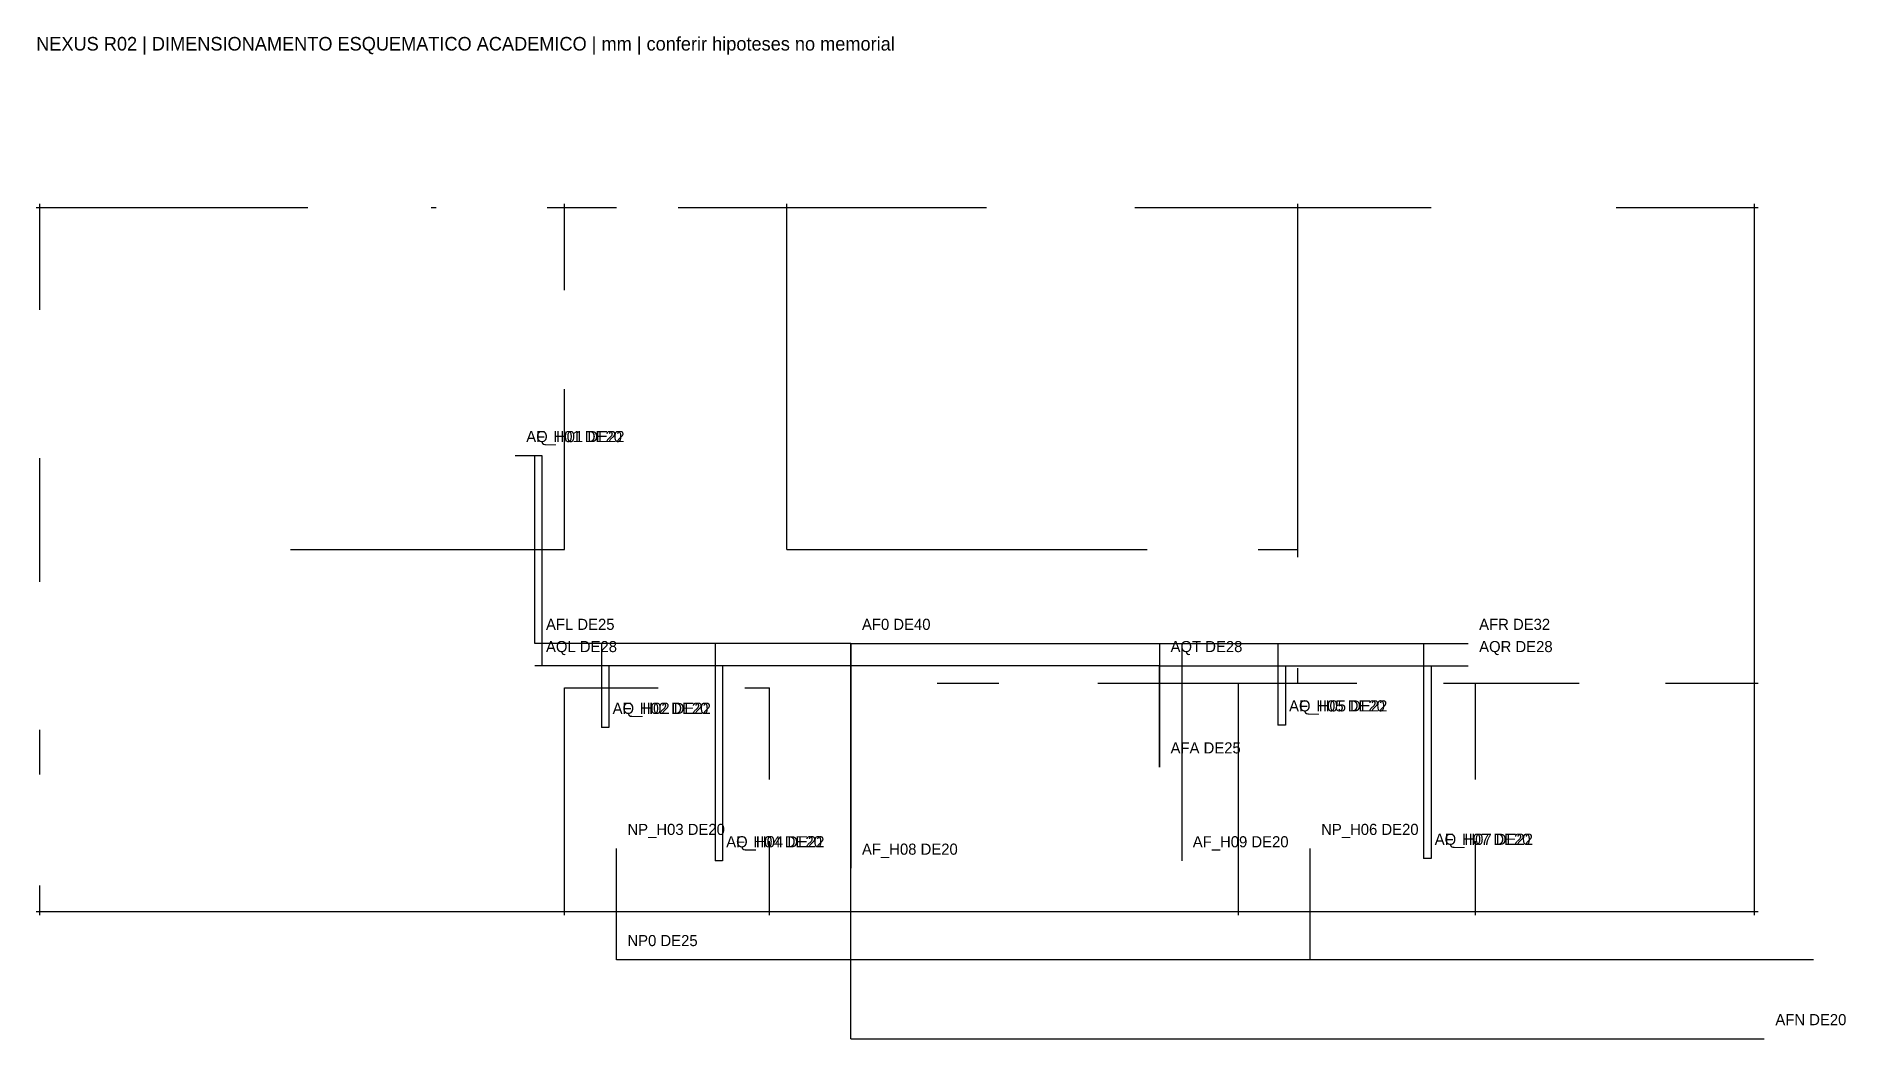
# Model space of a CAD drawing. Header units: millimetres. Extents: x 0 to 14660, y -1000 to 7116.
import ezdxf

# ---------------------------------------------------------------- set-up
doc = ezdxf.new("R2010")
doc.units = ezdxf.units.MM
for name, color, linetype in [('AF', 5, 'Continuous'), ('AQ', 1, 'Continuous'), ('BASE', 8, 'Continuous'), ('NP', 3, 'Continuous'), ('TEXTO', 7, 'Continuous')]:
    doc.layers.add(name, color=color, linetype=linetype)

msp = doc.modelspace()

# ---------------------------------------------------------------- linework, layer by layer
at = {"layer": 'AF'}
for points in [[(4040, 2200, 2400), (4040, 2200, 2400), (4040, 3720, 2400), (3880, 3720, 2400), (3880, 3720, 600)], [(6600, 2200, 2400), (6600, 2200, 2400), (4040, 2200, 2400), (4040, 2200, 2400)], [(4580, 2200, 2400), (4580, 2200, 2400), (4580, 1520, 2400), (4580, 1520, 2400), (4580, 1520, 600)], [(5500, 2200, 2400), (5500, 2200, 2400), (5500, 440, 2400), (5500, 440, 2400), (5500, 440, 2200)], [(6600, -1000, 300), (6600, -1000, 2400), (6600, 2200, 2400), (6600, 2200, 2400)], [(6600, 2200, 2400), (6600, 2200, 2400), (11600, 2200, 2400), (11600, 2200, 2400)], [(6600, 2200, 2400), (6600, 2200, 2400), (6600, 380, 2400), (6600, 380, 2400), (6600, 380, 1000)], [(9100, 2200, 2400), (9100, 2200, 2400), (9100, 1200, 2400), (9100, 1200, 1000)], [(9280, 2200, 2400), (9280, 2200, 2400), (9280, 440, 2400), (9280, 440, 2400), (9280, 440, 1000)], [(10060, 2200, 2400), (10060, 2200, 2400), (10060, 1540, 2400), (10060, 1540, 2400), (10060, 1540, 600)], [(11240, 2200, 2400), (11240, 2200, 2400), (11240, 460, 2400), (11240, 460, 2400), (11240, 460, 2200)], [(6600, -1000, 300), (6600, -1000, 1200), (14000, -1000, 1200), (14000, -1000, 1200)]]:
    msp.add_polyline3d(points, dxfattribs=at)
at = {"layer": 'AQ'}
for points in [[(4100, 2020, 2400), (4100, 2020, 2400), (4100, 3720, 2400), (3880, 3720, 2400), (3880, 3720, 600)], [(9100, 2020, 2400), (9100, 2020, 2400), (4040, 2020, 2400), (4040, 2020, 2400)], [(4640, 2020, 2400), (4640, 2020, 2400), (4640, 1520, 2400), (4580, 1520, 2400), (4580, 1520, 600)], [(5560, 2020, 2400), (5560, 2020, 2400), (5560, 440, 2400), (5500, 440, 2400), (5500, 440, 2200)], [(9100, 1200, 1000), (9100, 1200, 2400), (9100, 2020, 2400), (9100, 2020, 2400)], [(9100, 2020, 2400), (9100, 2020, 2400), (11600, 2020, 2400), (11600, 2020, 2400)], [(10120, 2020, 2400), (10120, 2020, 2400), (10120, 1540, 2400), (10060, 1540, 2400), (10060, 1540, 600)], [(11300, 2020, 2400), (11300, 2020, 2400), (11300, 460, 2400), (11240, 460, 2400), (11240, 460, 2200)]]:
    msp.add_polyline3d(points, dxfattribs=at)
at = {"layer": 'BASE'}
for p, q in [((0, 5730), (2200, 5730)), ((30, 4900), (30, 5760)), ((3200, 5730), (3240, 5730)), ((4140, 5730), (4700, 5730)), ((4280, 5060), (4280, 5760)), ((5200, 5730), (6080, 5730)), ((6080, 2960), (6080, 5760)), ((6080, 5730), (7700, 5730)), ((8900, 5730), (11300, 5730)), ((10220, 2900), (10220, 5760)), ((12800, 5730), (13950, 5730)), ((13920, 0), (13920, 5760)), ((4280, 2960), (4280, 4260)), ((30, 2700), (30, 3700)), ((2060, 2960), (4280, 2960)), ((6080, 2960), (9000, 2960)), ((9900, 2960), (10220, 2960)), ((10220, 1880), (10220, 2000)), ((4280, 0), (4280, 1840)), ((4280, 1840), (5040, 1840)), ((5740, 1840), (5940, 1840)), ((5940, 1100), (5940, 1840)), ((7300, 1880), (7800, 1880)), ((8600, 1880), (10700, 1880)), ((9740, 0), (9740, 1880)), ((11400, 1880), (12500, 1880)), ((11660, 1100), (11660, 1880)), ((13200, 1880), (13950, 1880)), ((30, 1140), (30, 1500)), ((5940, 0), (5940, 600)), ((11660, 0), (11660, 600)), ((30, 0), (30, 240)), ((0, 30), (5940, 30)), ((5940, 30), (13950, 30))]:
    msp.add_line(p, q, dxfattribs=at)
at = {"layer": 'NP'}
for points in [[(4700, -360, 300), (4700, -360, 300), (4700, 540, 300), (4700, 540, 200)], [(10320, -360, 300), (10320, -360, 300), (10320, 540, 300), (10320, 540, 200)], [(14400, -360, 300), (14400, -360, 300), (4700, -360, 300), (4700, -360, 300)]]:
    msp.add_polyline3d(points, dxfattribs=at)

# ---------------------------------------------------------------- texts
at = {"layer": 'TEXTO'}
for s, height, p in [('NEXUS R02 | DIMENSIONAMENTO ESQUEMATICO ACADEMICO | mm | conferir hipoteses no memorial', 110, (0, 7000)), ('AF_H01 DE20', 90, (3970, 3830, 600)), ('AQ_H01 DE22', 90, (3970, 3830, 600)), ('AFL DE25', 90, (4130, 2310, 2400)), ('AF0 DE40', 90, (6690, 2310, 2400)), ('AFR DE32', 90, (11690, 2310, 2400)), ('AQL DE28', 90, (4130, 2130, 2400)), ('AQT DE28', 90, (9190, 2130, 2400)), ('AQR DE28', 90, (11690, 2130, 2400)), ('AF_H02 DE20', 90, (4670, 1630, 600)), ('AQ_H02 DE22', 90, (4670, 1630, 600)), ('AF_H05 DE20', 90, (10150, 1650, 600)), ('AQ_H05 DE22', 90, (10150, 1650, 600)), ('AFA DE25', 90, (9190, 1310, 1000)), ('NP_H03 DE20', 90, (4790, 650, 200)), ('NP_H06 DE20', 90, (10410, 650, 200)), ('AF_H04 DE20', 90, (5590, 550, 2200)), ('AQ_H04 DE22', 90, (5590, 550, 2200)), ('AF_H09 DE20', 90, (9370, 550, 1000)), ('AF_H07 DE20', 90, (11330, 570, 2200)), ('AQ_H07 DE22', 90, (11330, 570, 2200)), ('AF_H08 DE20', 90, (6690, 490, 1000)), ('NP0 DE25', 90, (4790, -250, 300)), ('AFN DE20', 90, (14090, -890, 1200))]:
    msp.add_text(s, height=height, dxfattribs=at).set_placement(p)

doc.saveas('drawing.dxf')
